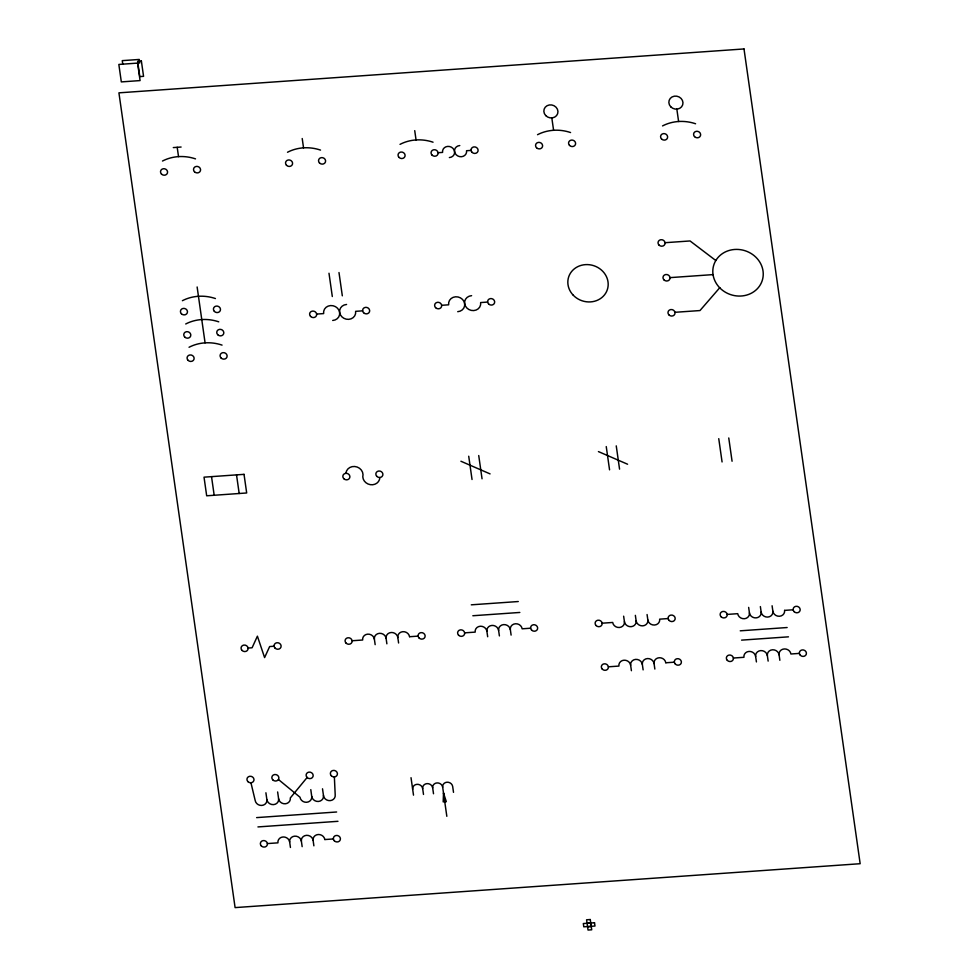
<?xml version="1.0" encoding="UTF-8"?>
<svg xmlns="http://www.w3.org/2000/svg" width="979" height="979" viewBox="0 0 979 979"><rect width="100%" height="100%" fill="white"/><g stroke="black" fill="none" stroke-linecap="round" stroke-linejoin="round"><path stroke-width="1.47" d="M307.112 777.497L290.322 797.922A5.96 5.421 18.1 0 1 285.232 803.783A5.96 5.421 18.1 0 1 278.599 798.742L277.632 791.95M719.7 287.789L699.985 310.551L674.984 312.301M173.295 147.584L181.103 147.034M438.078 152.724L442.569 152.406A6.107 5.544 18.1 0 1 447.77 146.397A6.107 5.544 18.1 0 1 454.562 151.561A6.107 5.544 18.1 0 0 461.366 156.726A6.107 5.544 18.1 0 0 466.567 150.717L471.046 150.411M665.059 242.706L690.06 240.956L715.808 260.524M670.028 277.632L713.042 274.609M316.633 314.075L323.633 313.586A8.138 7.391 18.1 0 1 330.572 305.57A8.138 7.391 18.1 0 1 339.64 312.46A8.138 7.391 18.1 0 0 348.695 319.35A8.138 7.391 18.1 0 0 355.634 311.334L362.646 310.845M441.651 305.301L448.651 304.812A8.138 7.391 18.1 0 1 455.59 296.796A8.138 7.391 18.1 0 1 464.658 303.686A8.138 7.391 18.1 0 0 473.714 310.576A8.138 7.391 18.1 0 0 480.652 302.56L487.652 302.07M471.291 604.826L518.27 601.534M472.845 615.742L519.825 612.45M248.091 648.061L252.092 647.78L257.404 636.179L264.599 657.582L269.653 646.544L274.096 646.226M352.11 640.755L362.658 640.009A5.96 5.421 18.1 0 1 367.749 634.147A5.96 5.421 18.1 0 1 374.382 639.189L375.165 644.647M409.638 636.717L418.119 636.117M464.633 632.85L475.182 632.116A5.96 5.421 18.1 0 1 480.261 626.242A5.96 5.421 18.1 0 1 486.893 631.284L487.677 636.742M530.63 628.212L522.15 628.812A5.96 5.421 18.1 0 0 515.419 623.77A5.96 5.421 18.1 0 0 510.34 629.644L511.111 635.102M602.146 623.195L612.695 622.46A5.96 5.421 18.1 0 0 619.328 627.502A5.96 5.421 18.1 0 0 624.418 621.628L623.635 616.183M668.155 618.557L659.675 619.156A5.96 5.421 18.1 0 1 654.486 625.03A5.96 5.421 18.1 0 1 647.853 619.988L647.07 614.531M727.164 614.42L737.713 613.674A5.96 5.421 18.1 0 0 744.346 618.728A5.96 5.421 18.1 0 0 749.424 612.854L748.654 607.396M784.681 610.382L793.161 609.782M740.246 630.819L787.128 627.527M741.58 640.131L788.462 636.839M608.363 666.809L618.912 666.075A5.96 5.421 18.1 0 1 623.99 660.201A5.96 5.421 18.1 0 1 630.635 665.255L631.406 670.701M665.891 662.771L674.372 662.183M733.381 658.035L743.93 657.301A5.96 5.421 18.1 0 1 749.008 651.427A5.96 5.421 18.1 0 1 755.641 656.468L756.424 661.926M799.39 653.397L790.91 653.996A5.96 5.421 18.1 0 0 784.167 648.955A5.96 5.421 18.1 0 0 779.088 654.829L779.859 660.287M256.62 817.612L336.629 811.995M257.942 826.925L337.963 821.308M267.389 843.58L277.938 842.846A5.96 5.421 18.1 0 1 283.029 836.972A5.96 5.421 18.1 0 1 289.662 842.026L290.445 847.471M324.918 839.541L333.398 838.954M587.045 923.062L590.729 922.805M587.571 926.77L591.255 926.513M598.426 451.588L627.588 464.23M460.913 461.244L490.075 473.897M278.452 779.517L300.002 797.236A5.96 5.421 18.1 0 0 306.647 802.278A5.96 5.421 18.1 0 0 311.726 796.416L310.796 789.625M250.942 782.772L255.164 800.394A5.96 5.421 18.1 0 0 261.797 805.436A5.96 5.421 18.1 0 0 266.875 799.562L265.909 792.77M772.088 605.756L772.872 611.214A5.96 5.421 18.1 0 0 779.504 616.256A5.96 5.421 18.1 0 0 784.583 610.382M760.365 606.576L761.148 612.034A5.96 5.421 18.1 0 0 767.781 617.076A5.96 5.421 18.1 0 0 772.872 611.214M755.641 656.468A5.96 5.421 18.1 0 1 760.732 650.607A5.96 5.421 18.1 0 1 767.365 655.649L768.148 661.106M728.755 437.968L732.072 461.244M676.844 109.134L678.606 121.506M718.757 438.665L722.074 461.953M643.13 669.881L642.346 664.423A5.96 5.421 18.1 0 1 647.437 658.561A5.96 5.421 18.1 0 1 654.07 663.603L654.853 669.061M616.244 445.873L619.56 469.149M635.359 615.35L636.13 620.808A5.96 5.421 18.1 0 0 642.775 625.85A5.96 5.421 18.1 0 0 647.853 619.988M606.246 446.571L609.562 469.847M551.826 117.921L553.588 130.28M590.827 923.013L591.292 926.293M478.731 455.529L482.047 478.804M486.893 631.284A5.96 5.421 18.1 0 1 491.984 625.422A5.96 5.421 18.1 0 1 498.617 630.464L499.4 635.922M468.721 456.226L472.037 479.502M414.729 130.635L416.051 139.936M453.51 792.341L452.677 786.516A5.091 4.626 18.1 0 0 447.024 782.209A5.091 4.626 18.1 0 0 442.679 787.226L446.828 816.315M423.503 794.446L422.683 788.621A5.091 4.626 18.1 0 1 427.015 783.616A5.091 4.626 18.1 0 1 432.681 787.924L433.513 793.749M386.876 643.827L386.105 638.369A5.96 5.421 18.1 0 1 391.184 632.495A5.96 5.421 18.1 0 1 397.829 637.549L398.6 642.995M338.991 272.541L342.32 295.817M411.021 777.693L413.505 795.144M328.993 273.239L332.309 296.515M302.217 138.528L303.539 147.841M322.507 788.805L323.486 795.597M302.156 846.651L301.385 841.194A5.96 5.421 18.1 0 1 306.464 835.332A5.96 5.421 18.1 0 1 313.109 840.374L313.88 845.832M236.526 474.876L239.182 493.502M177.199 147.303L178.521 156.616M197.134 286.982L205.076 342.846M211.525 476.638L214.181 495.264M137.586 63.121L140.083 80.584L121.323 81.906L118.838 64.443L139.752 62.937L139.251 59.45L122.253 60.637L122.754 64.124M334.365 776.922L335.197 794.764A5.96 5.421 18.1 0 1 330.082 800.638A5.96 5.421 18.1 0 1 323.449 795.597A5.96 5.421 18.1 0 1 318.371 801.458A5.96 5.421 18.1 0 1 311.726 796.416M346.578 304.457A8.138 7.391 18.1 0 0 339.64 312.46A8.138 7.391 18.1 0 1 332.701 320.476M412.673 789.331A5.091 4.626 18.1 0 1 417.017 784.326A5.091 4.626 18.1 0 1 422.683 788.621M432.681 787.924A5.091 4.626 18.1 0 1 437.013 782.919A5.091 4.626 18.1 0 1 442.679 787.226M289.662 842.026A5.96 5.421 18.1 0 1 294.74 836.152A5.96 5.421 18.1 0 1 301.385 841.194M313.109 840.374A5.96 5.421 18.1 0 1 318.187 834.512A5.96 5.421 18.1 0 1 324.82 839.554M278.599 798.742A5.96 5.421 18.1 0 1 273.52 804.616A5.96 5.421 18.1 0 1 266.875 799.562M761.148 612.034A5.96 5.421 18.1 0 1 756.069 617.896A5.96 5.421 18.1 0 1 749.424 612.854M767.365 655.649A5.96 5.421 18.1 0 1 772.443 649.787A5.96 5.421 18.1 0 1 779.088 654.829M630.635 665.255A5.96 5.421 18.1 0 1 635.714 659.381A5.96 5.421 18.1 0 1 642.346 664.423M654.07 663.603A5.96 5.421 18.1 0 1 659.148 657.741A5.96 5.421 18.1 0 1 665.793 662.783M636.13 620.808A5.96 5.421 18.1 0 1 631.051 626.682A5.96 5.421 18.1 0 1 624.418 621.628M498.617 630.464A5.96 5.421 18.1 0 1 503.695 624.602A5.96 5.421 18.1 0 1 510.34 629.644M374.382 639.189A5.96 5.421 18.1 0 1 379.46 633.327A5.96 5.421 18.1 0 1 386.105 638.369M397.829 637.549A5.96 5.421 18.1 0 1 402.907 631.675A5.96 5.421 18.1 0 1 409.54 636.717M379.84 477.519A8.603 7.808 18.1 0 1 370.233 484.654A8.603 7.808 18.1 0 1 363.013 474.644A8.64 7.856 18.1 0 0 354.679 466.493A8.64 7.856 18.1 0 0 345.905 473.31M471.597 295.67A8.138 7.391 18.1 0 0 464.658 303.686A8.138 7.391 18.1 0 1 457.719 311.689M189.045 347.264A40.543 36.835 18.1 0 1 222.062 345.11M185.716 323.976A40.543 36.835 18.1 0 1 218.745 321.822M182.4 300.7A40.543 36.835 18.1 0 1 215.429 298.546M662.55 125.912A40.543 36.835 18.1 0 1 695.579 123.758M537.532 134.698A40.543 36.835 18.1 0 1 570.561 132.544M400.019 144.354A40.543 36.835 18.1 0 1 433.048 142.2M449.361 157.57A6.107 5.544 18.1 0 0 454.562 151.561A6.107 5.544 18.1 0 1 459.775 145.553M287.508 152.247A40.543 36.835 18.1 0 1 320.525 150.093M162.49 161.033A40.543 36.835 18.1 0 1 195.519 158.879M443.511 793.039L443.193 801.874L446.314 801.666L443.511 793.039M141.38 61.053L137.623 61.322L139.801 76.607L143.558 76.338L141.38 61.053M744.003 48.95L118.924 92.846L235.095 907.606L860.162 863.711L744.003 48.95M244.028 474.35L204.024 477.165L206.679 495.79L246.684 492.975L244.028 474.35M590.264 919.526L586.58 919.783L588.036 930.05L591.72 929.793L590.264 919.526M594.51 922.756L583.325 923.54L583.79 926.819L594.975 926.036L594.51 922.756M363.564 312.693A3.561 3.231 18.1 0 0 369.524 311.726A3.561 3.231 18.1 0 0 365.351 307.382A3.561 3.231 18.1 0 0 363.564 312.693M310.551 316.413A3.561 3.231 18.1 0 0 316.511 315.458A3.561 3.231 18.1 0 0 312.338 311.102A3.561 3.231 18.1 0 0 310.551 316.413M307.063 777.448A3.561 3.231 18.1 0 0 313.023 776.494A3.561 3.231 18.1 0 0 308.85 772.137A3.561 3.231 18.1 0 0 307.063 777.448M272.786 779.859A3.561 3.231 18.1 0 0 278.746 778.892A3.561 3.231 18.1 0 0 274.573 774.548A3.561 3.231 18.1 0 0 272.786 779.859M331.318 775.747A3.561 3.231 18.1 0 0 337.278 774.793A3.561 3.231 18.1 0 0 333.105 770.436A3.561 3.231 18.1 0 0 331.318 775.747M247.895 781.609A3.561 3.231 18.1 0 0 253.855 780.642A3.561 3.231 18.1 0 0 249.682 776.298A3.561 3.231 18.1 0 0 247.895 781.609M261.307 845.917A3.561 3.231 18.1 0 0 267.267 844.963A3.561 3.231 18.1 0 0 263.094 840.606A3.561 3.231 18.1 0 0 261.307 845.917M334.316 840.79A3.561 3.231 18.1 0 0 340.276 839.835A3.561 3.231 18.1 0 0 336.103 835.479A3.561 3.231 18.1 0 0 334.316 840.79M721.082 616.758A3.561 3.231 18.1 0 0 727.042 615.791A3.561 3.231 18.1 0 0 722.869 611.447A3.561 3.231 18.1 0 0 721.082 616.758M794.091 611.63A3.561 3.231 18.1 0 0 800.039 610.663A3.561 3.231 18.1 0 0 795.878 606.319A3.561 3.231 18.1 0 0 794.091 611.63M800.308 655.245A3.561 3.231 18.1 0 0 806.268 654.29A3.561 3.231 18.1 0 0 802.095 649.934A3.561 3.231 18.1 0 0 800.308 655.245M727.299 660.372A3.561 3.231 18.1 0 0 733.259 659.418A3.561 3.231 18.1 0 0 729.086 655.061A3.561 3.231 18.1 0 0 727.299 660.372M602.281 669.146A3.561 3.231 18.1 0 0 608.24 668.192A3.561 3.231 18.1 0 0 604.067 663.835A3.561 3.231 18.1 0 0 602.281 669.146M675.29 664.019A3.561 3.231 18.1 0 0 681.249 663.064A3.561 3.231 18.1 0 0 677.076 658.708A3.561 3.231 18.1 0 0 675.29 664.019M669.073 620.405A3.561 3.231 18.1 0 0 675.033 619.45A3.561 3.231 18.1 0 0 670.86 615.093A3.561 3.231 18.1 0 0 669.073 620.405M596.064 625.532A3.561 3.231 18.1 0 0 602.024 624.578A3.561 3.231 18.1 0 0 597.851 620.221A3.561 3.231 18.1 0 0 596.064 625.532M531.56 630.06A3.561 3.231 18.1 0 0 537.508 629.105A3.561 3.231 18.1 0 0 533.347 624.749A3.561 3.231 18.1 0 0 531.56 630.06M458.551 635.187A3.561 3.231 18.1 0 0 464.511 634.233A3.561 3.231 18.1 0 0 460.338 629.876A3.561 3.231 18.1 0 0 458.551 635.187M346.028 643.093A3.561 3.231 18.1 0 0 351.987 642.126A3.561 3.231 18.1 0 0 347.814 637.782A3.561 3.231 18.1 0 0 346.028 643.093M419.036 637.965A3.561 3.231 18.1 0 0 424.996 636.999A3.561 3.231 18.1 0 0 420.823 632.654A3.561 3.231 18.1 0 0 419.036 637.965M275.013 648.074A3.561 3.231 18.1 0 0 280.973 647.119A3.561 3.231 18.1 0 0 276.8 642.762A3.561 3.231 18.1 0 0 275.013 648.074M242.009 650.399A3.561 3.231 18.1 0 0 247.968 649.432A3.561 3.231 18.1 0 0 243.795 645.088A3.561 3.231 18.1 0 0 242.009 650.399M376.793 476.345A3.561 3.231 18.1 0 0 382.752 475.39A3.561 3.231 18.1 0 0 378.579 471.034A3.561 3.231 18.1 0 0 376.793 476.345M343.788 478.67A3.561 3.231 18.1 0 0 349.748 477.703A3.561 3.231 18.1 0 0 345.575 473.346A3.561 3.231 18.1 0 0 343.788 478.67M658.977 245.044A3.561 3.231 18.1 0 0 664.937 244.089A3.561 3.231 18.1 0 0 660.764 239.733A3.561 3.231 18.1 0 0 658.977 245.044M668.926 314.883A3.561 3.231 18.1 0 0 674.886 313.929A3.561 3.231 18.1 0 0 670.713 309.572A3.561 3.231 18.1 0 0 668.926 314.883M663.933 279.847A3.561 3.231 18.1 0 0 669.893 278.88A3.561 3.231 18.1 0 0 665.72 274.536A3.561 3.231 18.1 0 0 663.933 279.847M719.589 287.667A25.442 23.104 18.1 0 0 762.151 280.802A25.442 23.104 18.1 0 0 732.341 249.731A25.442 23.104 18.1 0 0 719.589 287.667M573.253 295.217A20.351 18.491 18.1 0 0 607.31 289.723A20.351 18.491 18.1 0 0 583.46 264.856A20.351 18.491 18.1 0 0 573.253 295.217M488.57 303.918A3.561 3.231 18.1 0 0 494.53 302.952A3.561 3.231 18.1 0 0 490.357 298.607A3.561 3.231 18.1 0 0 488.57 303.918M435.569 307.639A3.561 3.231 18.1 0 0 441.529 306.672A3.561 3.231 18.1 0 0 437.356 302.327A3.561 3.231 18.1 0 0 435.569 307.639M188.017 360.284A3.561 3.231 18.1 0 0 193.977 359.33A3.561 3.231 18.1 0 0 189.804 354.973A3.561 3.231 18.1 0 0 188.017 360.284M221.021 357.971A3.561 3.231 18.1 0 0 226.981 357.005A3.561 3.231 18.1 0 0 222.808 352.66A3.561 3.231 18.1 0 0 221.021 357.971M217.705 334.696A3.561 3.231 18.1 0 0 223.665 333.729A3.561 3.231 18.1 0 0 219.492 329.372A3.561 3.231 18.1 0 0 217.705 334.696M184.701 337.009A3.561 3.231 18.1 0 0 190.66 336.042A3.561 3.231 18.1 0 0 186.487 331.697A3.561 3.231 18.1 0 0 184.701 337.009M214.377 311.408A3.561 3.231 18.1 0 0 220.336 310.453A3.561 3.231 18.1 0 0 216.163 306.097A3.561 3.231 18.1 0 0 214.377 311.408M181.384 313.733A3.561 3.231 18.1 0 0 187.332 312.766A3.561 3.231 18.1 0 0 183.171 308.422A3.561 3.231 18.1 0 0 181.384 313.733M670.75 106.809A7.122 6.474 18.1 0 0 682.669 104.888A7.122 6.474 18.1 0 0 674.323 96.175A7.122 6.474 18.1 0 0 670.75 106.809M694.527 136.619A3.561 3.231 18.1 0 0 700.487 135.665A3.561 3.231 18.1 0 0 696.314 131.308A3.561 3.231 18.1 0 0 694.527 136.619M661.523 138.945A3.561 3.231 18.1 0 0 667.482 137.978A3.561 3.231 18.1 0 0 663.309 133.633A3.561 3.231 18.1 0 0 661.523 138.945M536.504 147.719A3.561 3.231 18.1 0 0 542.464 146.764A3.561 3.231 18.1 0 0 538.291 142.408A3.561 3.231 18.1 0 0 536.504 147.719M569.509 145.406A3.561 3.231 18.1 0 0 575.468 144.439A3.561 3.231 18.1 0 0 571.295 140.095A3.561 3.231 18.1 0 0 569.509 145.406M545.731 115.583A7.122 6.474 18.1 0 0 557.651 113.662A7.122 6.474 18.1 0 0 549.305 104.961A7.122 6.474 18.1 0 0 545.731 115.583M471.976 152.259A3.573 3.255 18.1 0 0 477.96 151.292A3.573 3.255 18.1 0 0 473.775 146.923A3.573 3.255 18.1 0 0 471.976 152.259M398.991 157.374A3.561 3.231 18.1 0 0 404.951 156.42A3.561 3.231 18.1 0 0 400.778 152.063A3.561 3.231 18.1 0 0 398.991 157.374M431.996 155.061A3.561 3.231 18.1 0 0 437.956 154.095A3.561 3.231 18.1 0 0 433.783 149.75A3.561 3.231 18.1 0 0 431.996 155.061M286.48 165.28A3.561 3.231 18.1 0 0 292.44 164.313A3.561 3.231 18.1 0 0 288.267 159.969A3.561 3.231 18.1 0 0 286.48 165.28M319.484 162.955A3.561 3.231 18.1 0 0 325.444 162A3.561 3.231 18.1 0 0 321.271 157.643A3.561 3.231 18.1 0 0 319.484 162.955M161.462 174.054A3.561 3.231 18.1 0 0 167.421 173.099A3.561 3.231 18.1 0 0 163.248 168.743A3.561 3.231 18.1 0 0 161.462 174.054M194.466 171.741A3.561 3.231 18.1 0 0 200.426 170.774A3.561 3.231 18.1 0 0 196.253 166.43A3.561 3.231 18.1 0 0 194.466 171.741"/></g></svg>
